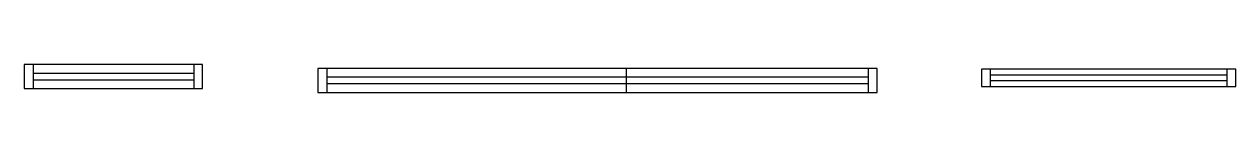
# Model space of a CAD drawing. Header units: metres. Extents: x 4431 to 5388, y -1355 to -1333.
import ezdxf

# ---------------------------------------------------------------- set-up
doc = ezdxf.new("R2010")
doc.units = ezdxf.units.M
for name, color, linetype in [('Painéis', 7, 'Continuous'), ('SARR_2.2x7', 7, 'Continuous'), ('SARR_EDITAR', 7, 'Continuous')]:
    doc.layers.add(name, color=color, linetype=linetype)

msp = doc.modelspace()

# ---------------------------------------------------------------- linework, layer by layer
at = {"layer": 'Painéis', "color": 7, "lineweight": 25}
msp.add_line((4906.76, -1355.48), (4906.76, -1336.48), dxfattribs=at)
for points in [[(4430.7, -1333.34), (4430.7, -1352.34), (4571.7, -1352.34), (4571.7, -1333.34), (4430.7, -1333.34)], [(4662.76, -1336.48), (4662.76, -1355.48), (5104.76, -1355.48), (5104.76, -1336.48), (4662.76, -1336.48)], [(5187.3, -1336.88), (5187.3, -1350.88), (5388.3, -1350.88), (5388.3, -1336.88), (5187.3, -1336.88)]]:
    msp.add_lwpolyline(points, dxfattribs=at)
at = {"layer": 'SARR_2.2x7', "color": 7, "lineweight": 25}
for p, q in [((4437.7, -1333.34), (4437.7, -1352.34)), ((4564.7, -1340.34), (4437.7, -1340.34)), ((4564.7, -1333.34), (4564.7, -1352.34)), ((4669.76, -1336.48), (4669.76, -1355.48)), ((5097.76, -1336.48), (5097.76, -1355.48)), ((5194.3, -1336.88), (5194.3, -1350.88)), ((5381.3, -1336.88), (5381.3, -1350.88)), ((4437.7, -1345.34), (4564.7, -1345.34)), ((4906.76, -1343.48), (4669.76, -1343.48)), ((4669.76, -1348.48), (4906.76, -1348.48)), ((5097.76, -1343.48), (4906.76, -1343.48)), ((4906.76, -1348.48), (5097.76, -1348.48))]:
    msp.add_line(p, q, dxfattribs=at)
at = {"layer": 'SARR_EDITAR', "color": 7, "lineweight": 25}
for p, q in [((5381.3, -1341.88), (5194.3, -1341.88)), ((5194.3, -1345.88), (5381.3, -1345.88))]:
    msp.add_line(p, q, dxfattribs=at)

doc.saveas('drawing.dxf')
